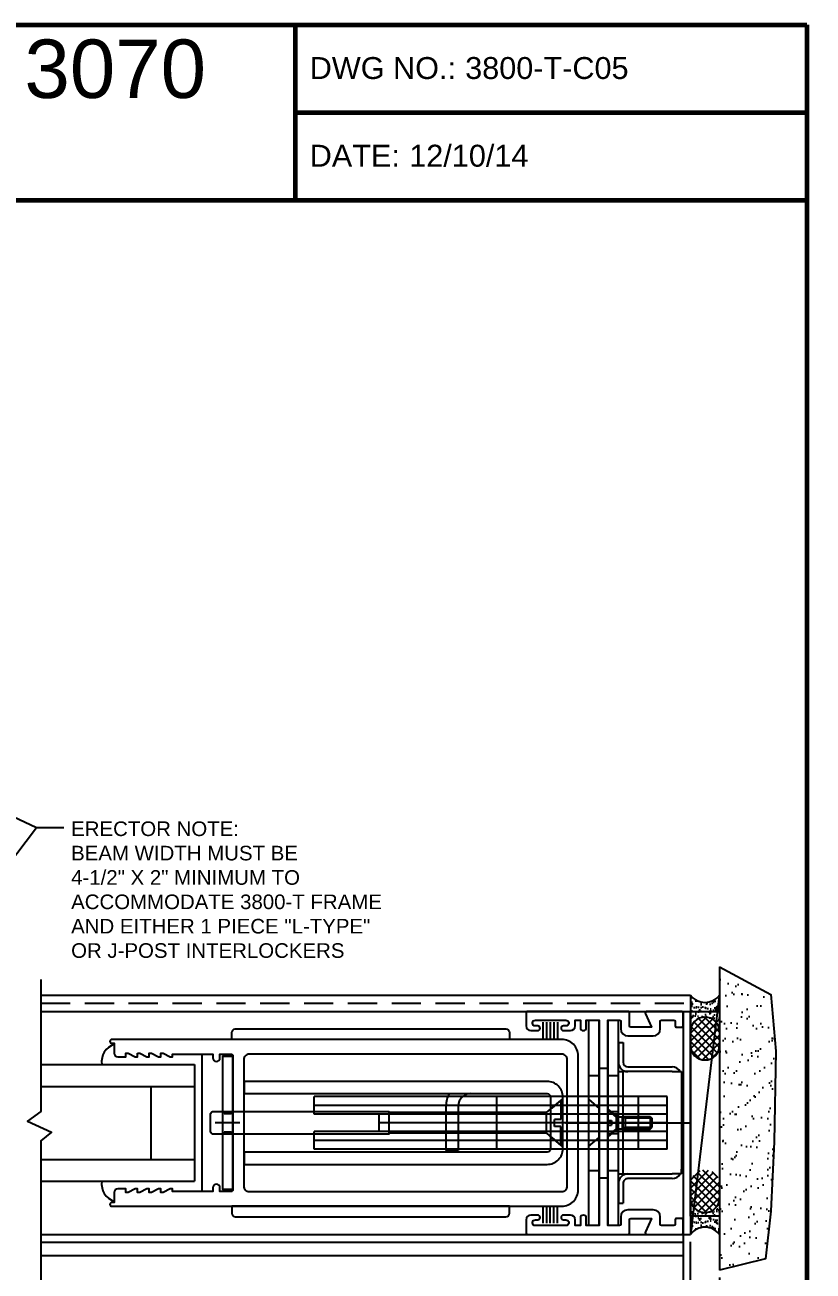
# Model space of a CAD drawing. Extents: x 8.9 to 30.5, y 29.9 to 45.9.
# Drawn here: x 23.79 to 30.53, y 35.19 to 45.85 of the extents above; entities that cross this region are included whole.
import ezdxf
from ezdxf.enums import TextEntityAlignment as Align

# ---------------------------------------------------------------- set-up
doc = ezdxf.new("R2010")
doc.units = 0
doc.header["$MEASUREMENT"] = 0
doc.linetypes.add('HIDDEN', pattern=[0.375, 0.25, -0.125])
doc.layers.get('0').update_dxf_attribs({"linetype": 'CONTINUOUS'})
doc.layers.get('DEFPOINTS').update_dxf_attribs({"linetype": 'CONTINUOUS'})
for name, color, linetype in [('DIM', 4, 'CONTINUOUS'), ('FLUSH_PULLS', 5, 'CONTINUOUS'), ('GASKET', 1, 'CONTINUOUS'), ('GLASS-VINYL', 7, 'CONTINUOUS'), ('HATCH1', 4, 'CONTINUOUS'), ('LATCH', 5, 'CONTINUOUS'), ('MISC', 9, 'CONTINUOUS'), ('SEAL', 7, 'CONTINUOUS'), ('SEALANT', 1, 'CONTINUOUS'), ('SILL-PAN', 7, 'CONTINUOUS'), ('STRIKE', 7, 'CONTINUOUS'), ('TEXT', 7, 'CONTINUOUS'), ('VENT', 5, 'CONTINUOUS')]:
    doc.layers.add(name, color=color, linetype=linetype)
doc.styles.add('ARCH', font='archstyl.shx')
doc.styles.get("Standard").update_dxf_attribs({"font": 'arial.ttf'})
doc.dimstyles.new('ARROW', dxfattribs={"dimtxt": 0.125, "dimasz": 0.1875, "dimexe": 0.125, "dimexo": 0.125, "dimgap": 0.0625, "dimtad": 0, "dimtih": 1, "dimtoh": 1, "dimdec": 4, "dimzin": 11, "dimdsep": 46, "dimlunit": 5, "dimtxsty": 'ARCH', "dimcen": 0.09375, "dimclrd": 256, "dimclre": 256, "dimclrt": 256, "dimadec": 4, "dimazin": 0, "dimtfac": 1, "dimtdec": 4, "dimtmove": 2, "dimatfit": 3, "dimfxl": 0, "dimtolj": 1, "dimtzin": 0, "dimarcsym": 0})
doc.dimstyles.new('FULL SCALE', dxfattribs={"dimtxt": 0.18, "dimasz": 0.18, "dimexe": 0.18, "dimexo": 0.0625, "dimgap": 0.09, "dimtad": 0, "dimdec": 4, "dimzin": 0, "dimdsep": 46, "dimlunit": 4, "dimtxsty": 'Standard', "dimcen": 0.09, "dimadec": 0, "dimazin": 0, "dimtfac": 1, "dimtdec": 4, "dimtofl": 0, "dimtmove": 0, "dimatfit": 3, "dimfxl": 0, "dimtolj": 1, "dimtzin": 0, "dimarcsym": 0})

# ---------------------------------------------------------------- blocks, each defined once
blk = doc.blocks.new('ARCHETYPE LATCH')
at = {"layer": 'FLUSH_PULLS'}
for points in [[(3.064, 0.803), (0.749, 0.803, 0.414214), (0.719, 0.773), (0.719, 0.713), (3.094, 0.713), (3.094, 0.773, 0.414214)], [(3.064, -0.803), (0.749, -0.803, -0.414214), (0.719, -0.773), (0.719, -0.713), (3.094, -0.713), (3.094, -0.773, -0.414214)]]:
    blk.add_lwpolyline(points, format="xyb", close=True, dxfattribs=at)
at = {"layer": 'LATCH'}
for p, q in [((-0.631, 0.225), (2.389, 0.225)), ((-0.631, 0.225), (-0.631, -0.225)), ((-0.381, -0.225), (-0.381, 0.225)), ((0.831, -0.225), (0.831, 0.225)), ((1.262, 0.235), (1.157, 0.235)), ((1.157, -0.145), (1.157, 0.235)), ((1.262, -0.145), (1.262, 0.235)), ((2.389, 0.225), (2.389, 0.075)), ((-0.631, 0.15), (2.389, 0.15)), ((0.28, 0.193), (0.28, 0.03)), ((0.401, 0.089), (0.28, 0.193)), ((-0.631, 0.075), (2.389, 0.075)), ((-0.631, 0), (1.837, 0)), ((0.28, 0.03), (0.333, 0.03)), ((0.333, 0.03), (0.333, -0.03)), ((0.401, 0.089), (1.749, 0.089)), ((0.401, 0.089), (0.401, -0.089)), ((1.837, -0.075), (1.837, 0.075)), ((-0.631, -0.075), (2.389, -0.075)), ((0.28, -0.192), (0.28, -0.03)), ((0.28, -0.03), (0.333, -0.03)), ((0.401, -0.089), (0.28, -0.192)), ((0.401, -0.089), (1.749, -0.089)), ((2.389, -0.075), (2.389, -0.225)), ((-0.631, -0.15), (2.389, -0.15))]:
    blk.add_line(p, q, dxfattribs=at)
at = {"layer": 'LATCH', "ltscale": 0.5}
for p, q in [((0.262, 0.206), (0.355, 0.125)), ((3.085, 0.095), (3.175, 0.095)), ((3.085, 0.095), (3.1, 0.08)), ((3.1, 0.08), (3.16, 0.08)), ((3.175, 0.095), (3.16, 0.08)), ((3.1, -0.08), (3.085, -0.095)), ((3.085, -0.095), (3.175, -0.095)), ((3.16, -0.08), (3.1, -0.08)), ((3.16, -0.08), (3.175, -0.095)), ((0.355, -0.125), (0.262, -0.205))]:
    blk.add_line(p, q, dxfattribs=at)
at = {"layer": 'LATCH', "ltscale": 0.3}
for p, q in [((0.239, 0), (-0.021, 0)), ((0.401, 0), (1.036, 0)), ((3.025, 0), (3.235, 0))]:
    blk.add_line(p, q, dxfattribs=at)
at = {"layer": 'LATCH'}
for points in [[(3.085, -0.568), (3.175, -0.568), (3.175, 0.568), (3.085, 0.568)], [(3.262, 0.093), (1.749, 0.093), (1.749, -0.093), (3.262, -0.093), (3.28, -0.075), (3.28, 0.075)]]:
    blk.add_lwpolyline(points, close=True, dxfattribs=at)
blk.add_lwpolyline([(0.397, -0.355), (2.987, -0.355), (2.987, -0.25), (0.397, -0.25, -0.414214), (0.367, -0.22), (0.367, 0.22, -0.414214), (0.397, 0.25), (2.987, 0.25), (2.987, 0.355), (0.397, 0.355, 0.414214), (0.262, 0.22), (0.262, -0.22, 0.414214), (0.397, -0.355), (1.052, -0.355)], format="xyb", dxfattribs=at)
blk.add_lwpolyline([(-0.631, -0.225), (2.389, -0.225)], dxfattribs=at)
for radius, start in [(0.105, 270), (0.21, 330)]:
    blk.add_arc((1.052, -0.145), radius, start, 360, dxfattribs=at)
blk = doc.blocks.new('StrikePlateAssy(EX_HI)')
at = {"linetype": 'Continuous'}
for p, q in [((-0.165, 0.688), (-0.205, 0.688)), ((-0.205, 0.517), (-0.205, 0.688)), ((-0.165, 0.517), (-0.165, 0.688)), ((-0.705, 0.437), (-0.625, 0.437)), ((-0.705, 0.437), (-0.705, 0.397)), ((-0.625, 0.477), (-0.245, 0.477)), ((-0.245, 0.437), (-0.625, 0.437)), ((-0.205, 0.437), (-0.245, 0.437)), ((-0.205, 0.437), (-0.205, -0.438)), ((-0.165, 0.437), (-0.205, 0.437)), ((-0.165, 0.437), (-0.165, -0.438)), ((-0.705, -0.398), (-0.705, 0.397)), ((0.09, 0.203), (0, 0.124)), ((0.09, -0.203), (0, -0.124)), ((-0.705, -0.438), (-0.705, -0.398)), ((-0.625, -0.438), (-0.705, -0.438)), ((-0.625, -0.438), (-0.245, -0.438)), ((-0.245, -0.478), (-0.625, -0.478)), ((-0.245, -0.438), (-0.205, -0.438)), ((-0.165, -0.438), (-0.205, -0.438)), ((-0.205, -0.688), (-0.205, -0.518)), ((-0.165, -0.688), (-0.165, -0.518)), ((-0.165, -0.688), (-0.205, -0.688))]:
    blk.add_line(p, q, dxfattribs=at)
for p, q in [((0, 0.469), (-0.075, 0.469)), ((-0.075, 0.406), (-0.165, 0.406)), ((0.09, 0.406), (0, 0.406)), ((-0.147, 0.051), (-0.075, 0.113)), ((-0.138, 0.065), (-0.075, 0.12)), ((-0.075, 0.113), (-0.075, 0.02)), ((-0.436, 0.054), (-0.45, 0.04)), ((-0.45, 0.04), (-0.222, 0.04)), ((-0.45, -0.04), (-0.45, 0.04)), ((-0.197, 0.054), (-0.436, 0.054)), ((-0.436, -0.054), (-0.436, 0.054)), ((0.013, 0), (-0.23, 0)), ((-0.222, 0.04), (-0.197, 0.054)), ((-0.222, -0.054), (-0.222, 0.054)), ((-0.197, -0.054), (-0.197, 0.054)), ((-0.147, 0.051), (-0.197, 0.051)), ((-0.165, 0.095), (-0.165, -0.095)), ((-0.165, 0.095), (-0.075, 0.095)), ((-0.138, 0.065), (-0.165, 0.065)), ((-0.147, -0.051), (-0.147, 0.051)), ((-0.075, 0.02), (-0.105, 0.02)), ((-0.105, -0.019), (-0.105, 0.02)), ((0.173, 0), (-0.07, 0)), ((-0.044, 0), (-0.788, 0)), ((-0.45, -0.04), (-0.222, -0.04)), ((-0.436, -0.054), (-0.45, -0.04)), ((-0.197, -0.054), (-0.436, -0.054)), ((-0.222, -0.04), (-0.197, -0.054)), ((-0.147, -0.051), (-0.197, -0.051)), ((-0.138, -0.065), (-0.165, -0.065)), ((-0.165, -0.095), (-0.075, -0.095)), ((-0.147, -0.051), (-0.075, -0.112)), ((-0.138, -0.065), (-0.075, -0.12)), ((-0.075, -0.019), (-0.105, -0.019)), ((-0.075, -0.112), (-0.075, -0.019)), ((-0.075, -0.406), (-0.165, -0.406)), ((0.09, -0.406), (0, -0.406)), ((0, -0.469), (-0.075, -0.469))]:
    blk.add_line(p, q)
for points in [[(-0.165, -0.875), (-0.075, -0.875), (-0.075, 0.875), (-0.165, 0.875)], [(0, -0.875), (0.09, -0.875), (0.09, 0.875), (0, 0.875)]]:
    blk.add_lwpolyline(points, close=True)
for centre, radius, start, end in [((-0.625, 0.397), 0.08, 90, 150), ((-0.245, 0.517), 0.08, 270, 0), ((-0.245, 0.517), 0.04, 270, 0), ((-0.625, -0.398), 0.08, 210, 270), ((-0.245, -0.518), 0.08, 0, 90), ((-0.245, -0.518), 0.04, 0, 90)]:
    blk.add_arc(centre, radius, start, end, dxfattribs=at)
blk = doc.blocks.new('3767 LEADSILE')
for points in [[(3.769, -0.597), (3.749, -0.597), (3.689, -0.565), (3.669, -0.565), (3.669, -0.597), (3.649, -0.597), (3.589, -0.565), (3.569, -0.565), (3.569, -0.597), (3.549, -0.597), (3.489, -0.565), (3.469, -0.565), (3.469, -0.588), (3.126, -0.588), (3.126, -0.556, 1), (3.064, -0.556), (3.064, -0.588), (2.969, -0.588, -0.414214), (2.954, -0.573), (2.954, 0.573, -0.414214), (2.969, 0.588), (3.064, 0.588), (3.064, 0.556, 1), (3.126, 0.556), (3.126, 0.588), (3.469, 0.588), (3.469, 0.565), (3.489, 0.565), (3.549, 0.597), (3.569, 0.597), (3.569, 0.565), (3.589, 0.565), (3.649, 0.597), (3.669, 0.597), (3.669, 0.565), (3.689, 0.565), (3.749, 0.597), (3.769, 0.597), (3.769, 0.565), (3.789, 0.565), (3.849, 0.597), (3.869, 0.597), (3.869, 0.565), (3.938, 0.565, 0.414214), (3.969, 0.596), (3.969, 0.681), (3.989, 0.681, 1), (3.989, 0.713), (0.14, 0.713, 0.414214), (0, 0.573), (0, -0.573, 0.414214), (0.14, -0.713), (3.989, -0.713, 1), (3.989, -0.681), (3.969, -0.681), (3.969, -0.596, 0.414214), (3.938, -0.565), (3.869, -0.565), (3.869, -0.597), (3.849, -0.597), (3.789, -0.565), (3.769, -0.565)], [(2.814, -0.588, 0.414214), (2.86, -0.542), (2.86, 0.542, 0.414214), (2.814, 0.588), (0.14, 0.588, 0.414214), (0.094, 0.542), (0.094, -0.542, 0.414214), (0.14, -0.588)]]:
    blk.add_lwpolyline(points, format="xyb", close=True)
blk = doc.blocks.new('CONCEPT LTB')
at = {"lineweight": 60}
for p, q in [((0, 8), (10.5, 8)), ((8.312, 8), (8.312, 7.25)), ((10.5, 8), (10.5, 0.5)), ((8.312, 7.625), (10.5, 7.625)), ((8.312, 7.625), (10.5, 7.625)), ((0, 7.25), (10.5, 7.25))]:
    blk.add_line(p, q, dxfattribs=at)
for s, p in [('DWG NO.:', (8.3745, 7.7687)), ('DATE:', (8.3745, 7.3937))]:
    blk.add_text(s, height=0.09375).set_placement(p)
for tag, height, p in [('PRODUCT', 0.25, (5.4954, 7.8125)), ('TYPE1', 0.125, (5.4954, 7.5625)), ('FILEPATH', 0.0938, (5.4954, 7.375)), ('PRODUCT', 0.25, (9.375, 0.25))]:
    blk.add_attdef(tag, text='', height=height).set_placement(p, align=Align.MIDDLE_CENTER)
for tag, p in [('DWG_NO.', (9.0394, 7.7687)), ('DATE', (8.8002, 7.3937)), ('SCALE', (0.5859, 7.0625))]:
    blk.add_attdef(tag, p, '', height=0.0938)
blk = doc.blocks.new('*D71')
at = {"color": 0, "lineweight": -2}
for p, q in [((22.738, 37.667), (22.738, 32.435)), ((29.482, 35.446), (29.482, 32.435)), ((22.918, 32.615), (24.763, 32.615)), ((29.302, 32.615), (27.395, 32.615))]:
    blk.add_line(p, q, dxfattribs=at)
at = {"color": 0}
for points in [[(22.918, 32.645), (22.918, 32.585), (22.738, 32.615)], [(29.302, 32.645), (29.302, 32.585), (29.482, 32.615)]]:
    blk.add_solid(points, dxfattribs=at)
at = {"layer": 'DEFPOINTS', "color": 0}
for p in [(22.738, 37.73), (29.482, 35.508), (29.482, 32.615)]:
    blk.add_point(p, dxfattribs=at)
at = {"color": 0, "insert": (26.079, 32.615), "char_height": 0.18, "attachment_point": 5}
blk.add_mtext('\\A1;DAYLIGHT OPENING', dxfattribs=at)
blk = doc.blocks.new('*D72')
at = {"color": 0, "lineweight": -2}
for p, q in [((29.482, 35.446), (29.482, 31.581)), ((29.733, 35.139), (29.733, 31.581)), ((29.302, 31.761), (29.122, 31.761)), ((29.913, 31.761), (30.093, 31.761))]:
    blk.add_line(p, q, dxfattribs=at)
at = {"color": 0}
for points in [[(29.302, 31.791), (29.302, 31.731), (29.482, 31.761)], [(29.913, 31.791), (29.913, 31.731), (29.733, 31.761)]]:
    blk.add_solid(points, dxfattribs=at)
at = {"layer": 'DEFPOINTS', "color": 0}
for p in [(29.482, 35.508), (29.733, 35.202), (29.733, 31.761)]:
    blk.add_point(p, dxfattribs=at)
at = {"color": 0, "insert": (30.29, 31.761), "char_height": 0.18, "attachment_point": 5}
blk.add_mtext('\\A1;{\\H1.000000x;\\S1/4;}"', dxfattribs=at)
blk = doc.blocks.new('*D73')
at = {"color": 0, "lineweight": -2}
for p, q in [((11.408, 35.446), (11.408, 31.581)), ((29.482, 35.446), (29.482, 31.581)), ((11.588, 31.761), (19.202, 31.761)), ((29.302, 31.761), (21.689, 31.761))]:
    blk.add_line(p, q, dxfattribs=at)
at = {"color": 0}
for points in [[(11.588, 31.791), (11.588, 31.731), (11.408, 31.761)], [(29.302, 31.791), (29.302, 31.731), (29.482, 31.761)]]:
    blk.add_solid(points, dxfattribs=at)
at = {"layer": 'DEFPOINTS', "color": 0}
for p in [(11.408, 35.508), (29.482, 35.508), (11.408, 31.761)]:
    blk.add_point(p, dxfattribs=at)
at = {"color": 0, "insert": (20.445, 31.761), "char_height": 0.18, "attachment_point": 5}
blk.add_mtext('\\A1;NET FRAME WIDTH', dxfattribs=at)

msp = doc.modelspace()

# ---------------------------------------------------------------- hatches: boundary and pattern name
at = {"layer": 'DIM', "linetype": 'Continuous'}
h = msp.add_hatch(dxfattribs=at)
h.set_pattern_fill('AR-SAND', color=256, scale=0.03, style=0)
h.set_pattern_definition([(322.5, (32.596084, 85.28738), (-0.0018898, -0.057804713), [0, -0.0456, 0, -0.051, 0, -0.04875]), (352.5, (32.59608, 85.28738), (0.0530933, -0.08466438), [0, -0.0246, 0, -0.0411, 0, -0.01575]), (32.5, (32.559184, 85.28738), (0.093424256, -0.00016977), [0, -0.015, 0, -0.054, 0, -0.0705]), (42.5, (32.55918, 85.28738), (0.0901838, -0.02633027), [0, -0.0075, 0, -0.0354, 0, -0.0405])])
h.paths.add_polyline_path([(29.48275, 37.24218), (29.48275, 37.55418, 0.496), (29.73275, 37.55418), (29.73275, 37.24218, 1)])
h = msp.add_hatch(dxfattribs=at)
h.set_pattern_fill('AR-SAND', color=256, scale=0.03, style=0)
h.set_pattern_definition([(37.5, (32.59577, -12.225203), (-0.0018898, 0.057804713), [0, -0.0456, 0, -0.051, 0, -0.04875]), (7.5, (32.59577, -12.2252), (0.0530933, 0.08466438), [0, -0.0246, 0, -0.0411, 0, -0.01575]), (327.5, (32.55887, -12.225203), (0.093424256, 0.00016977), [0, -0.015, 0, -0.054, 0, -0.0705]), (317.5, (32.55887, -12.2252), (0.0901838, 0.02633027), [0, -0.0075, 0, -0.0354, 0, -0.0405])])
h.paths.add_polyline_path([(29.48244, 35.81999), (29.48244, 35.50799, -0.496), (29.73244, 35.50799), (29.73244, 35.81999, -1)])
at = {"layer": 'HATCH1', "linetype": 'Continuous'}
h = msp.add_hatch(dxfattribs=at)
h.set_pattern_fill('ANSI37', color=256, scale=0.375, angle=90, style=0)
h.set_pattern_definition([(225, (32.596084, 85.28738), (-0.03314563, 0.03314563), []), (135, (32.596084, 85.28738), (0.03314563, 0.03314563), [])])
edge = h.paths.add_edge_path()
edge.add_arc((29.60775, 37.24218), 0.125, 360, 540)
edge.add_line((29.48275, 37.24218), (29.48275, 37.12525))
edge.add_arc((29.60775, 37.12525), 0.125, 540, 720)
edge.add_line((29.73275, 37.12525), (29.73275, 37.24218))
h = msp.add_hatch(dxfattribs=at)
h.set_pattern_fill('ANSI37', color=256, scale=0.375, angle=90, style=0)
h.set_pattern_definition([(135, (32.59577, -12.225203), (-0.03314563, -0.03314563), []), (225, (32.59577, -12.225203), (0.03314563, -0.03314563), [])])
edge = h.paths.add_edge_path()
edge.add_arc((29.60744, 35.81999), 0.125, 180, 360, ccw=False)
edge.add_line((29.48244, 35.81999), (29.48244, 35.93693))
edge.add_arc((29.60744, 35.93693), 0.125, 0, 180, ccw=False)
edge.add_line((29.73244, 35.93693), (29.73244, 35.81999))
at = {"layer": 'MISC', "linetype": 'Continuous'}
h = msp.add_hatch(dxfattribs=at)
h.set_pattern_fill('AR-SAND', color=256, scale=0.1, style=0)
h.set_pattern_definition([(142.5, (37.8017, 25.39499), (0.0062993, 0.1926824), [0, -0.152, 0, -0.17, 0, -0.1625]), (172.5, (37.8017, 25.39499), (-0.1769777, 0.2822146), [0, -0.082, 0, -0.137, 0, -0.0525]), (212.5, (37.9247, 25.39499), (-0.3114142, 0.000566), [0, -0.05, 0, -0.18, 0, -0.235]), (222.5, (37.9247, 25.395), (-0.3006127, 0.0877676), [0, -0.025, 0, -0.118, 0, -0.135])])
h.paths.add_polyline_path([(30.21338, 37.07594), (30.1699, 37.55938), (29.73258, 37.79797), (29.73256, 35.20198), (30.1264, 35.30071), (30.16988, 35.70615), (30.19886, 36.29982)])

# ---------------------------------------------------------------- linework, layer by layer
for p, q in [((29.48272, 37.55538), (29.48245, 35.50837)), ((29.42023, 37.41638), (29.42023, 35.50838)), ((29.42023, 35.50838), (29.48245, 35.50837)), ((29.42023, 35.50838), (29.42023, 33.60038)), ((23.92804, 35.33207), (23.92804, 33.42407))]:
    msp.add_line(p, q)
at = {"color": 1}
msp.add_lwpolyline([(28.54223, 35.64838), (28.54223, 35.58338), (28.49723, 35.58338), (28.49723, 35.63338, 0.41421356), (28.45723, 35.67338), (28.39673, 35.67338, 0.41421356), (28.37723, 35.65388), (28.37723, 35.65338, 0.41421356), (28.39723, 35.63338), (28.41773, 35.63338, -0.41421356), (28.44223, 35.60888), (28.44223, 35.60788, -0.41421356), (28.41773, 35.58338), (28.15673, 35.58338, -0.41421356), (28.13223, 35.60788), (28.13223, 35.60888, -0.41421356), (28.15673, 35.63338), (28.17723, 35.63338, 0.41421356), (28.19723, 35.65338, 0.41421356), (28.17723, 35.67338), (28.11723, 35.67338, 0.41421356), (28.07723, 35.63338), (28.07723, 35.51838, 0.41421356), (28.08723, 35.50838), (28.95223, 35.50838, 0.41421356), (28.96223, 35.51838), (28.96223, 35.63338, -0.41421356), (28.97223, 35.64338), (29.15023, 35.64338), (29.09869, 35.53105, 0.54662435), (29.11323, 35.50838), (29.41023, 35.50838, 0.41421356), (29.42023, 35.51838), (29.42023, 35.63338, 0.41421356), (29.41023, 35.64338), (29.36223, 35.64338, 0.41421356), (29.35223, 35.63338), (29.35223, 35.59338, -0.41421356), (29.34223, 35.58338), (29.23523, 35.58338, -0.41421356), (29.22523, 35.59338), (29.22523, 35.65838, 0.41421356), (29.16523, 35.71838), (28.94723, 35.71838, 0.41421356), (28.88723, 35.65838), (28.88723, 35.59338, -0.41421356), (28.87723, 35.58338), (28.77723, 35.58338), (28.77723, 36.46238), (28.77723, 37.34138), (28.87723, 37.34138, -0.41421356), (28.88723, 37.33138), (28.88723, 37.26638, 0.41421356), (28.94723, 37.20638), (29.16523, 37.20638, 0.41421356), (29.22523, 37.26638), (29.22523, 37.33138, -0.41421356), (29.23523, 37.34138), (29.34223, 37.34138, -0.41421356), (29.35223, 37.33138), (29.35223, 37.29138, 0.41421356), (29.36223, 37.28138), (29.41023, 37.28138, 0.41421356), (29.42023, 37.29138), (29.42023, 37.40638, 0.41421356), (29.41023, 37.41638), (29.11323, 37.41638, 0.54662435), (29.09869, 37.39371), (29.15023, 37.28138), (28.97223, 37.28138, -0.41421356), (28.96223, 37.29138), (28.96223, 37.40638, 0.41421356), (28.95223, 37.41638), (28.08723, 37.41638, 0.41421356), (28.07723, 37.40638), (28.07723, 37.29138, 0.41421356), (28.11723, 37.25138), (28.17723, 37.25138, 0.41421356), (28.19723, 37.27138), (28.19723, 37.27138, 0.41421356), (28.17723, 37.29138), (28.15673, 37.29138, -0.41421356), (28.13223, 37.31588), (28.13223, 37.31688, -0.41421356), (28.15673, 37.34138), (28.41773, 37.34138, -0.41421356), (28.44223, 37.31688), (28.44223, 37.31588, -0.41421356), (28.41773, 37.29138), (28.39723, 37.29138, 0.41421356), (28.37723, 37.27138), (28.37723, 37.27088, 0.41421356), (28.39673, 37.25138), (28.45723, 37.25138, 0.41421356), (28.49723, 37.29138), (28.49723, 37.34138), (28.54223, 37.34138), (28.54223, 37.27638, 0.41421356), (28.56723, 37.25138), (28.56773, 37.25138, 0.41421356), (28.59223, 37.27588), (28.59223, 37.34138), (28.70223, 37.34138), (28.70223, 36.46238), (28.70223, 35.58338), (28.59223, 35.58338), (28.59223, 35.64888, 0.41421356), (28.56773, 35.67338), (28.56723, 35.67338, 0.41421356)], format="xyb", close=True, dxfattribs=at)
at = {"layer": 'GASKET'}
msp.add_line((29.72668, 37.52343), (29.48245, 35.50837), dxfattribs=at)
msp.add_lwpolyline([(29.73244, 35.66445), (29.48232, 35.66445), (29.48263, 37.41638), (29.73275, 37.41638)], close=True, dxfattribs=at)
at = {"layer": 'GLASS-VINYL', "color": 7}
for p, q in [((25.3067, 35.87438), (25.3067, 37.05038)), ((23.92804, 36.96238), (25.2417, 36.96238)), ((25.2417, 36.96238), (25.2417, 35.96238)), ((23.92804, 36.77488), (25.2417, 36.77488)), ((24.8667, 36.77488), (24.8667, 36.14988)), ((23.92804, 36.14988), (25.2417, 36.14988)), ((23.92804, 35.96238), (25.2417, 35.96238))]:
    msp.add_line(p, q, dxfattribs=at)
at = {"layer": 'GLASS-VINYL'}
msp.add_lwpolyline([(23.92804, 37.68771), (23.92804, 36.5599), (23.8138, 36.47564), (24.01768, 36.38418), (23.92804, 36.3099), (23.92804, 35.33207)], dxfattribs=at)
at = {"layer": 'GLASS-VINYL', "color": 7}
for centre, start, end in [((24.59976, 36.98691), 107.354231, 189.24028), ((24.59976, 35.93785), 170.75972, 252.645769)]:
    msp.add_arc(centre, 0.15276, start, end, dxfattribs=at)
at = {"layer": 'MISC'}
for p, q in [((29.73258, 37.79797), (29.73256, 35.20198)), ((29.42023, 35.43867), (23.92804, 35.43867)), ((29.42023, 35.32458), (23.92804, 35.32458))]:
    msp.add_line(p, q, dxfattribs=at)
msp.add_lwpolyline([(29.73258, 37.79797), (30.1699, 37.55938), (30.21338, 37.07594), (30.19886, 36.29982), (30.16988, 35.70615), (30.1264, 35.30071), (29.73256, 35.20198)], dxfattribs=at)
at = {"layer": 'SEAL', "color": 7}
for p, q in [((28.22165, 37.32336), (28.22165, 37.17538)), ((28.25265, 37.32336), (28.25265, 37.17538)), ((28.28365, 37.32336), (28.28365, 37.17538)), ((28.31465, 37.32336), (28.31465, 37.17538)), ((28.34565, 37.32336), (28.34565, 37.17538)), ((28.22273, 35.60529), (28.22273, 35.74938)), ((28.25373, 35.60529), (28.25373, 35.74938)), ((28.28473, 35.60529), (28.28473, 35.74938)), ((28.31573, 35.60529), (28.31573, 35.74938)), ((28.34673, 35.60529), (28.34673, 35.74938))]:
    msp.add_line(p, q, dxfattribs=at)
at = {"layer": 'SEALANT'}
for centre, radius, start, end in [((29.60775, 37.65039), 0.15701, 217.237177, 322.762823), ((29.60775, 37.24218), 0.125, 360, 180), ((29.60775, 37.12525), 0.125, 180, 0), ((29.60744, 35.81999), 0.125, 180, 0), ((29.6073, 35.41271), 0.15728, 37.286989, 142.539653)]:
    msp.add_arc(centre, radius, start, end, dxfattribs=at)
at = {"layer": 'SILL-PAN'}
for p, q in [((23.92804, 37.55538), (29.48272, 37.55538)), ((23.92804, 37.41638), (29.4827, 37.41638)), ((23.92804, 35.50838), (29.42023, 35.50838))]:
    msp.add_line(p, q, dxfattribs=at)
at = {"layer": 'SILL-PAN', "linetype": 'HIDDEN'}
msp.add_line((23.92804, 37.48588), (29.48271, 37.48588), dxfattribs=at)

# ---------------------------------------------------------------- block references
ref = msp.add_blockref('CONCEPT LTB', (9.47769, 29.85399), dxfattribs=dict(xscale=2, yscale=2, zscale=2))
ref.add_attrib('PRODUCT', 'SERIES 3800-T--SERIES 3070', dxfattribs={"height": 0.5}).set_placement((20.46853, 45.47899), align=Align.MIDDLE_CENTER)
ref.add_attrib('DWG_NO.', '3800-T-C05', (27.55644, 45.39149), dxfattribs={"height": 0.1875})
ref.add_attrib('DATE', '12/10/14', (27.07813, 44.64149), dxfattribs={"height": 0.1875})
at = {"rotation": 180}
msp.add_blockref('ARCHETYPE LATCH', (28.65436, 36.46238), dxfattribs=at)
at = {"layer": 'STRIKE', "rotation": 180}
msp.add_blockref('StrikePlateAssy(EX_HI)', (28.70223, 36.46238), dxfattribs=at)
at = {"layer": 'VENT', "rotation": 180}
msp.add_blockref('3767 LEADSILE', (28.5232, 36.46238), dxfattribs=at)

# ---------------------------------------------------------------- texts
at = {"layer": 'TEXT', "insert": (24.18589, 37.87214), "char_height": 0.125, "attachment_point": 7, "style": 'ARCH'}
msp.add_mtext('{\\fArial|b0|i0|c0|p34;ERECTOR NOTE:\\PBEAM WIDTH MUST BE \\P4-1/2" X 2" MINIMUM TO\\PACCOMMODATE 3800-T FRAME\\PAND EITHER 1 PIECE "L-TYPE"\\POR J-POST INTERLOCKERS}', dxfattribs=at)

# ---------------------------------------------------------------- dimensions: what is measured, and where the dimension line sits
dim = msp.add_linear_dim(base=(29.48245, 32.61533), p1=(22.73765, 37.7297), p2=(29.48245, 35.50837), text='DAYLIGHT OPENING', dimstyle='FULL SCALE')
dim.commit()
dim.dimension.update_dxf_attribs({"geometry": '*D71', "text_midpoint": (26.07894, 32.61533), "dimtype": 160})
dim = msp.add_linear_dim(base=(11.40831, 31.76058), p1=(29.48245, 35.50837), p2=(11.40831, 35.50838), text='NET FRAME WIDTH', dimstyle='FULL SCALE')
dim.commit()
dim.dimension.update_dxf_attribs({"geometry": '*D73', "text_midpoint": (20.44538, 31.76058)})
dim = msp.add_linear_dim(base=(29.73256, 31.76058), p1=(29.48245, 35.50837), p2=(29.73256, 35.20198), dimstyle='FULL SCALE')
dim.commit()
dim.dimension.update_dxf_attribs({"geometry": '*D72', "text_midpoint": (30.28957, 31.76058)})

# ---------------------------------------------------------------- leaders
at = {"layer": 'TEXT', "annotation_type": 0, "has_hookline": 1, "hookline_direction": 0, "text_width": 2.64913}
msp.add_leader([(22.73765, 39.53441), (23.88962, 38.98885), (24.12339, 38.98885)], dimstyle='ARROW', override={"dimgap": 0.0625, "dimtad": 0}, dxfattribs=at)
at = {"layer": 'TEXT'}
msp.add_leader([(22.73765, 37.4737), (23.88962, 38.98885), (24.12339, 38.98885)], dimstyle='ARROW', override={"dimgap": 0.0625, "dimtad": 0}, dxfattribs=at)

doc.saveas('drawing.dxf')
